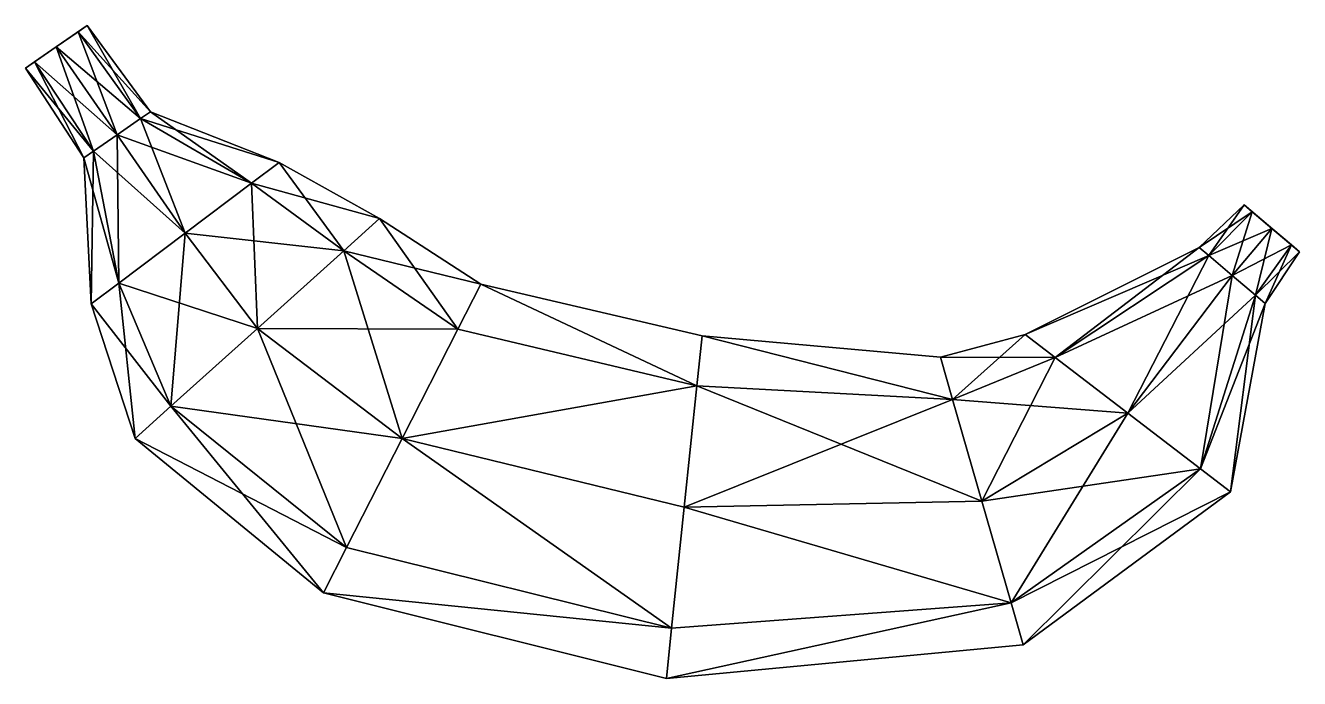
# Model space of a CAD drawing. Extents: x -111 to 113, y 0 to 115.
import ezdxf

# ---------------------------------------------------------------- set-up
doc = ezdxf.new("R2010")
doc.units = 0
doc.layers.add('banana', color=250, linetype='CONTINUOUS')

msp = doc.modelspace()

# ---------------------------------------------------------------- meshes
at = {"layer": 'banana'}
mesh = msp.add_polyface(dxfattribs=at)
corners = [(-34.728228, 61.302807, -21.459005), (-30.691778, 69.222054), (101.086192, 70.739754, -7.595162), (-94.4762, 95.373095, -7.09777), (105.187139, 67.271976, -5.370591), (-98.602569, 92.516131, -5.018881), (106.885807, 65.835576), (-100.311767, 91.332738), (105.187139, 67.271976, 5.370591), (-98.602569, 92.516131, 5.018881), (101.086192, 70.739754, 7.595162), (-94.4762, 95.373095, 7.09777), (96.985245, 74.207531, 5.370591), (-90.34983, 98.230059, 5.018881), (95.286577, 75.643931), (-88.640632, 99.413452), (96.985245, 74.207531, -5.370591), (-90.34983, 98.230059, -5.018881), (-69.874461, 61.444242, -28.822104), (-85.039347, 47.828696, -20.380305), (-91.320848, 42.188953), (-85.039347, 47.828696, 20.380305), (-69.874461, 61.444242, 28.822104), (-54.709575, 75.059788, 20.380305), (-48.428074, 80.699532), (-54.709575, 75.059788, -20.380305), (49.931792, 56.394361), (52.056262, 49.014138, -18.540949), (-44.473083, 42.184054, -30.347616), (-54.217937, 23.065301, -21.459005), (-58.254388, 15.146054), (-54.217937, 23.065301, 21.459005), (-44.473083, 42.184054, 30.347616), (-34.728228, 61.302807, 21.459005), (8.120833, 60.157093), (7.205929, 51.36425, -21.342404), (57.185184, 31.196704, -26.220862), (62.314107, 13.37927, -18.540949), (64.438576, 5.999047), (62.314107, 13.37927, 18.540949), (57.185184, 31.196704, 26.220862), (52.056262, 49.014138, 18.540949), (82.78152, 46.619187, -22.673551), (95.513175, 36.874963, -16.032621), (100.7868, 32.838774), (95.513175, 36.874963, 16.032621), (82.78152, 46.619187, 22.673551), (70.049864, 56.363411, 16.032621), (64.77624, 60.3996), (70.049864, 56.363411, -16.032621), (-82.539992, 78.133397, -20.59638), (-94.181143, 69.381879, -14.56384), (-99.003066, 65.756882), (-94.181143, 69.381879, 14.56384), (-82.539992, 78.133397, 20.59638), (-70.898842, 86.884914, 14.56384), (-66.076919, 90.509911), (-70.898842, 86.884914, -14.56384), (-105.145343, 110.782749, -6.565437), (-108.962235, 108.140057, -4.642465), (-110.543243, 107.045418), (-108.962235, 108.140057, 4.642465), (-105.145343, 110.782749, 6.565437), (-101.328451, 113.425441, 4.642465), (-99.747443, 114.520079), (-101.328451, 113.425441, -4.642465), (108.047259, 78.971818, -6.364746), (111.483852, 76.065821, -4.500555), (112.907336, 74.862118), (111.483852, 76.065821, 4.500555), (108.047259, 78.971818, 6.364746), (104.610665, 81.877816, 4.500555), (103.187181, 83.081519), (104.610665, 81.877816, -4.500555), (4.997156, 30.136449, -30.182717), (2.788384, 8.908649, -21.342404), (1.87348, 0.115806), (2.788384, 8.908649, 21.342404), (4.997156, 30.136449, 30.182717), (7.205929, 51.36425, 21.342404)]
mesh.append_faces([[corners[k] for k in face] for face in [(73, 66, 67), (2, 42, 43), (62, 60, 58), (72, 73, 68), (51, 5, 7), (58, 60, 59), (68, 69, 70), (6, 44, 45), (62, 65, 64), (70, 71, 72), (21, 53, 54), (62, 61, 60), (1, 24, 25), (10, 46, 47), (28, 74, 35), (30, 76, 75), (23, 55, 56), (28, 18, 19), (32, 78, 77), (14, 48, 49), (30, 20, 21), (1, 34, 79), (25, 57, 50), (32, 22, 23), (18, 50, 51), (44, 6, 4), (20, 52, 53), (46, 10, 8), (22, 54, 55), (48, 14, 12), (24, 56, 57), (18, 28, 0), (28, 29, 75), (30, 31, 77), (32, 33, 79), (1, 0, 35), (29, 19, 20), (31, 21, 22), (33, 23, 24), (36, 42, 49), (74, 75, 37), (76, 77, 39), (78, 79, 41), (34, 35, 27), (38, 44, 43), (40, 46, 45), (26, 48, 47), (36, 27, 35), (42, 36, 37), (44, 38, 39), (46, 40, 41), (48, 26, 27), (37, 75, 76), (39, 77, 78), (41, 79, 34), (42, 2, 16), (52, 20, 19), (53, 9, 11), (55, 13, 15), (57, 17, 3), (50, 3, 5), (52, 7, 9), (54, 11, 13), (56, 15, 17), (3, 58, 59), (5, 59, 60), (7, 60, 61), (9, 61, 62), (11, 62, 63), (13, 63, 64), (15, 64, 65), (17, 65, 58), (4, 67, 66), (6, 68, 67), (8, 69, 68), (10, 70, 69), (12, 71, 70), (14, 72, 71), (16, 73, 72), (2, 66, 73), (73, 67, 68), (2, 43, 4), (62, 58, 65), (72, 68, 70), (51, 7, 52), (6, 45, 8), (62, 64, 63), (21, 54, 22), (1, 25, 0), (10, 47, 12), (28, 35, 0), (30, 75, 29), (23, 56, 24), (28, 19, 29), (32, 77, 31), (14, 49, 16), (30, 21, 31), (1, 79, 33), (25, 50, 18), (32, 23, 33), (18, 51, 19), (44, 4, 43), (20, 53, 21), (46, 8, 45), (22, 55, 23), (48, 12, 47), (24, 57, 25), (18, 0, 25), (28, 75, 74), (30, 77, 76), (32, 79, 78), (1, 35, 34), (29, 20, 30), (31, 22, 32), (33, 24, 1), (36, 49, 27), (74, 37, 36), (76, 39, 38), (78, 41, 40), (34, 27, 26), (38, 43, 37), (40, 45, 39), (26, 47, 41), (36, 35, 74), (42, 37, 43), (44, 39, 45), (46, 41, 47), (48, 27, 49), (37, 76, 38), (39, 78, 40), (41, 34, 26), (42, 16, 49), (52, 19, 51), (53, 11, 54), (55, 15, 56), (57, 3, 50), (50, 5, 51), (52, 9, 53), (54, 13, 55), (56, 17, 57), (3, 59, 5), (5, 60, 7), (7, 61, 9), (9, 62, 11), (11, 63, 13), (13, 64, 15), (15, 65, 17), (17, 58, 3), (4, 66, 2), (6, 67, 4), (8, 68, 6), (10, 69, 8), (12, 70, 10), (14, 71, 12), (16, 72, 14), (2, 73, 16)]])

doc.saveas('drawing.dxf')
